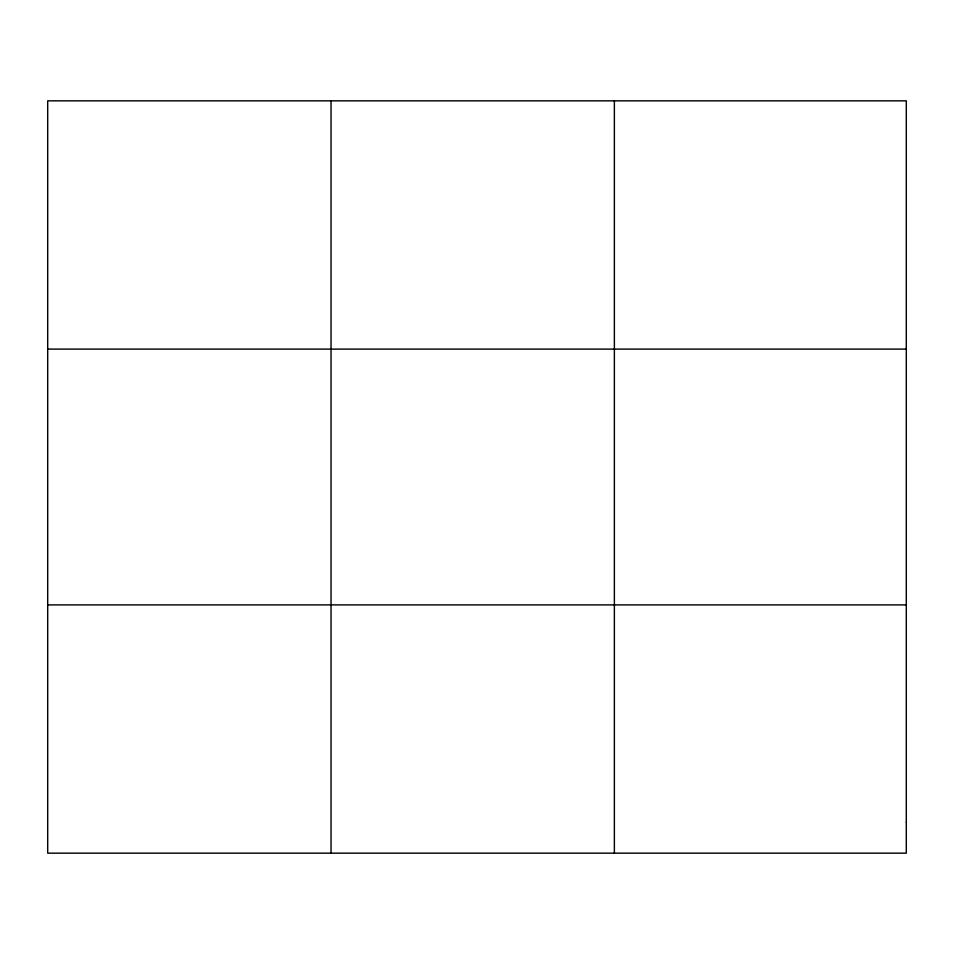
<?xml version="1.0" encoding="UTF-8"?>
<svg xmlns="http://www.w3.org/2000/svg" width="954" height="954" viewBox="0 0 954 954"><rect width="100%" height="100%" fill="white"/><g stroke="black" fill="none" stroke-linecap="round" stroke-linejoin="round"><path stroke-width="1.43" d="M331.038 853.162L331.038 100.838M614.376 853.162L614.376 100.838M47.7 349.104L906.3 349.104M47.7 604.896L906.3 604.896M906.3 822.133L906.3 853.162L47.7 853.162L47.7 100.838L906.3 100.838L906.3 822.133"/></g></svg>
